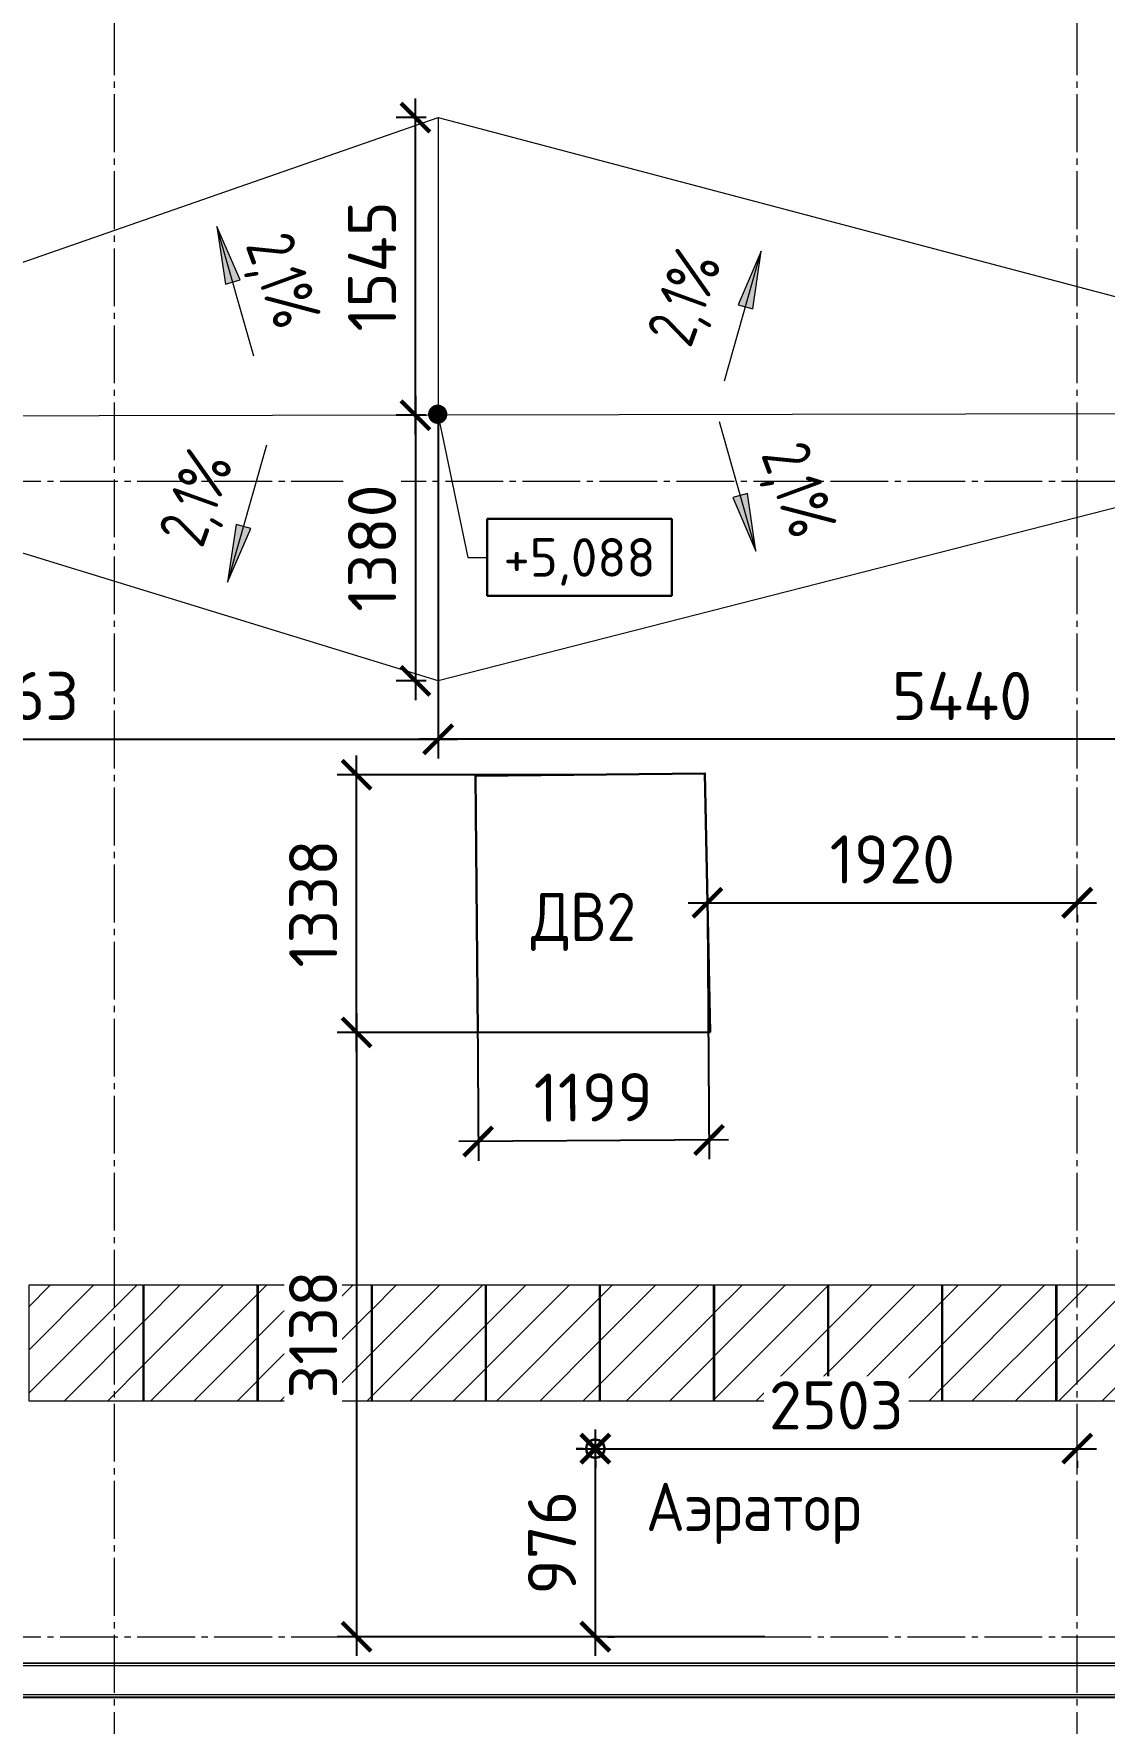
# Model space of a CAD drawing. Header units: millimetres. Extents: x -263990 to 193903, y -164417 to 240530.
# Drawn here: x -120806 to -115247, y -50479 to -41706 of the extents above; entities that cross this region are included whole.
import ezdxf
from ezdxf import colors
from ezdxf.entities.mleader import LeaderData, LeaderLine
from ezdxf.enums import TextEntityAlignment as Align
from ezdxf.math import Vec2, Vec3

# ---------------------------------------------------------------- set-up
doc = ezdxf.new("R2010")
doc.units = ezdxf.units.MM
doc.header["$LTSCALE"] = 20
doc.linetypes.add('CENTER', pattern=[20, 15, -1.7, 1.6, -1.7])
doc.layers.get('0').update_dxf_attribs({"lineweight": 0})
doc.layers.get('Defpoints').update_dxf_attribs({"color": 4})
doc.layers.add('A-ROOF', color=5, linetype='Continuous')
for name, color, linetype, lineweight in [('Высотные отметки', 7, 'Continuous', 9), ('Кровля дорожка', 7, 'Continuous', 18), ('Линии1', 7, 'Continuous', 30), ('Оси', 7, 'CENTER', 9), ('Размеры', 7, 'Continuous', 9), ('Уклоны в точках', 7, 'Continuous', 9), ('ФЭ парапет', 7, 'Continuous', 18)]:
    doc.layers.add(name, color=color, linetype=linetype, lineweight=lineweight)
doc.styles.add('GOST Common_2', font='gost-common.ttf', dxfattribs={"width": 0.9, "height": 250})
doc.styles.add('ISOCPEUR', font='isocpeur.ttf', dxfattribs={"width": 0.9, "height": 250})
doc.styles.add('PDF ISOCPEUR', font='isocpeur.ttf')
doc.dimstyles.new('СПДС размеры', dxfattribs={"dimscale": 100, "dimtxt": 2.5, "dimasz": 1.5, "dimexe": 1, "dimexo": 0.625, "dimgap": 1, "dimtad": 1, "dimdec": 0, "dimtxsty": 'PDF ISOCPEUR', "dimblk": 'ARCHTICK', "dimcen": 2.5, "dimdle": 1, "dimadec": 0, "dimazin": 2, "dimtfac": 0.75, "dimtdec": 0, "dimtmove": 1, "dimatfit": 3, "dimfxl": 1, "dimtfill": 1, "dimtolj": 1, "dimarcsym": 1})

# ---------------------------------------------------------------- blocks, each defined once
blk = doc.blocks.new('*U535')
at = {"layer": 'ФЭ парапет'}
for p, q in [((14805, 0), (0, 0)), ((14805, -2.6), (0, -2.6)), ((14805, -15), (0, -15)), ((14805, -165.1), (0, -165.1)), ((14805, -177.5), (0, -177.5)), ((14805, -180.1), (0, -180.1))]:
    blk.add_line(p, q, dxfattribs=at)
blk = doc.blocks.new('_ArchTick')
at = {"color": 0, "linetype": 'ByBlock', "const_width": 0.15}
blk.add_lwpolyline([(-0.5, -0.5), (0.5, 0.5)], dxfattribs=at)
blk = doc.blocks.new('*D539')
at = {"layer": 'Defpoints', "color": 0, "transparency": 16777216}
for p in [(-113265.2, -43638), (-118705.5, -45027.7), (-118705.5, -45369.9)]:
    blk.add_point(p, dxfattribs=at)
at = {"layer": 'Размеры', "color": 0, "lineweight": -2, "transparency": 16777216}
for p, q in [((-113265.2, -43700.5), (-113265.2, -45469.9)), ((-118705.5, -45090.2), (-118705.5, -45469.9)), ((-113165.2, -45369.9), (-118805.5, -45369.9))]:
    blk.add_line(p, q, dxfattribs=at)
at = {"layer": 'Размеры', "color": 0, "lineweight": -2, "transparency": 16777216, "xscale": 150, "yscale": 150, "zscale": 150, "rotation": 180}
blk.add_blockref('_ArchTick', (-118705.5, -45369.9), dxfattribs=at)
at = {"layer": 'Размеры', "color": 0, "lineweight": -2, "transparency": 16777216, "xscale": 150, "yscale": 150, "zscale": 150}
blk.add_blockref('_ArchTick', (-113265.2, -45369.9), dxfattribs=at)
at = {"layer": 'Размеры', "color": 0, "lineweight": 20, "transparency": 16777216, "insert": (-115985.3, -45144.9), "char_height": 250, "attachment_point": 5, "style": 'PDF ISOCPEUR', "bg_fill": 3, "box_fill_scale": 1.1, "bg_fill_color": 256, "bg_fill_true_color": 13158600, "bg_fill_transparency": 0}
blk.add_mtext('\\A1;5440', dxfattribs=at)
blk = doc.blocks.new('*D540')
at = {"layer": 'Defpoints', "color": 0, "transparency": 16777216}
for p in [(-123168.4, -43655.8), (-118705.5, -43647.8), (-118705.5, -45369.9)]:
    blk.add_point(p, dxfattribs=at)
at = {"layer": 'Размеры', "color": 0, "lineweight": -2, "transparency": 16777216}
for p, q in [((-123168.4, -43718.3), (-123168.4, -45469.9)), ((-118705.5, -43710.3), (-118705.5, -45469.9)), ((-123268.4, -45369.9), (-118605.5, -45369.9))]:
    blk.add_line(p, q, dxfattribs=at)
at = {"layer": 'Размеры', "color": 0, "lineweight": -2, "transparency": 16777216, "xscale": 150, "yscale": 150, "zscale": 150, "rotation": 180}
blk.add_blockref('_ArchTick', (-123168.4, -45369.9), dxfattribs=at)
at = {"layer": 'Размеры', "color": 0, "lineweight": -2, "transparency": 16777216, "xscale": 150, "yscale": 150, "zscale": 150}
blk.add_blockref('_ArchTick', (-118705.5, -45369.9), dxfattribs=at)
at = {"layer": 'Размеры', "color": 0, "lineweight": 20, "transparency": 16777216, "insert": (-120937, -45144.9), "char_height": 250, "attachment_point": 5, "style": 'PDF ISOCPEUR', "bg_fill": 3, "box_fill_scale": 1.1, "bg_fill_color": 256, "bg_fill_true_color": 13158600, "bg_fill_transparency": 0}
blk.add_mtext('\\A1;4463', dxfattribs=at)
blk = doc.blocks.new('*U547')
at = {"layer": 'Кровля дорожка'}
h = blk.add_hatch(dxfattribs=at)
h.set_pattern_fill('ANSI31', color=256, scale=50)
h.paths.add_polyline_path([(0, 0), (0, -600), (600, -600), (600, 0)])
blk.add_lwpolyline([(0, -600), (600, -600), (600, 0), (0, 0)], close=True, dxfattribs=at)
blk = doc.blocks.new('*D560')
at = {"layer": 'Defpoints', "color": 0, "transparency": 16777216}
for p in [(-117307, -46218.5), (-115386.9, -46218.5), (-115386.9, -46218.5)]:
    blk.add_point(p, dxfattribs=at)
at = {"layer": 'Размеры', "color": 0, "lineweight": -2, "transparency": 16777216}
for p, q in [((-117407, -46218.5), (-115286.9, -46218.5)), ((-117307, -46281), (-117307, -46318.5)), ((-115386.9, -46281), (-115386.9, -46318.5))]:
    blk.add_line(p, q, dxfattribs=at)
at = {"layer": 'Размеры', "color": 0, "lineweight": -2, "transparency": 16777216, "xscale": 150, "yscale": 150, "zscale": 150, "rotation": 180}
blk.add_blockref('_ArchTick', (-117307, -46218.5), dxfattribs=at)
at = {"layer": 'Размеры', "color": 0, "lineweight": -2, "transparency": 16777216, "xscale": 150, "yscale": 150, "zscale": 150}
blk.add_blockref('_ArchTick', (-115386.9, -46218.5), dxfattribs=at)
at = {"layer": 'Размеры', "color": 0, "lineweight": 20, "transparency": 16777216, "insert": (-116347, -45993.5), "char_height": 250, "attachment_point": 5, "style": 'PDF ISOCPEUR', "bg_fill": 3, "box_fill_scale": 1.1, "bg_fill_color": 256, "bg_fill_true_color": 13158600, "bg_fill_transparency": 0}
blk.add_mtext('\\A1;1920', dxfattribs=at)
blk = doc.blocks.new('*D561')
at = {"layer": 'Defpoints', "color": 0, "transparency": 16777216}
for p in [(-117889.4, -49053.1, 25781.6), (-115386.9, -49053.1, 0), (-115386.9, -49053.1)]:
    blk.add_point(p, dxfattribs=at)
at = {"layer": 'Размеры', "color": 0, "lineweight": -2, "transparency": 16777216}
for p, q in [((-117989.4, -49053.1), (-115286.9, -49053.1)), ((-117889.4, -49115.6), (-117889.4, -49153.1)), ((-115386.9, -49115.6), (-115386.9, -49153.1))]:
    blk.add_line(p, q, dxfattribs=at)
at = {"layer": 'Размеры', "color": 0, "lineweight": -2, "transparency": 16777216, "xscale": 150, "yscale": 150, "zscale": 150, "rotation": 180}
blk.add_blockref('_ArchTick', (-117889.4, -49053.1), dxfattribs=at)
at = {"layer": 'Размеры', "color": 0, "lineweight": -2, "transparency": 16777216, "xscale": 150, "yscale": 150, "zscale": 150}
blk.add_blockref('_ArchTick', (-115386.9, -49053.1), dxfattribs=at)
at = {"layer": 'Размеры', "color": 0, "lineweight": 20, "transparency": 16777216, "insert": (-116638.1, -48828.1), "char_height": 250, "attachment_point": 5, "style": 'PDF ISOCPEUR', "bg_fill": 3, "box_fill_scale": 1.1, "bg_fill_color": 256, "bg_fill_true_color": 13158600, "bg_fill_transparency": 0}
blk.add_mtext('\\A1;2503', dxfattribs=at)
blk = doc.blocks.new('*D562')
at = {"layer": 'Defpoints', "color": 0, "transparency": 16777216}
for p in [(-118505.9, -46226.5), (-117307, -46218.5), (-118497.6, -47458.2)]:
    blk.add_point(p, dxfattribs=at)
at = {"layer": 'Размеры', "color": 0, "lineweight": -2, "transparency": 16777216}
for p, q in [((-118505.4, -46289), (-118497, -47558.2)), ((-117306.6, -46281), (-117298.1, -47550.2)), ((-117198.8, -47449.5), (-118597.6, -47458.8))]:
    blk.add_line(p, q, dxfattribs=at)
at = {"layer": 'Размеры', "color": 0, "lineweight": -2, "transparency": 16777216, "xscale": 150, "yscale": 150, "zscale": 150}
for p, rotation in [((-117298.8, -47450.2), 0.3824365675269536), ((-118497.6, -47458.2), 180.382436567527)]:
    blk.add_blockref('_ArchTick', p, dxfattribs=dict(at, rotation=rotation))
at = {"layer": 'Размеры', "color": 0, "lineweight": 20, "transparency": 16777216, "insert": (-117899.7, -47229.2), "char_height": 250, "attachment_point": 5, "rotation": 0.38244, "style": 'PDF ISOCPEUR', "bg_fill": 3, "box_fill_scale": 1.1, "bg_fill_color": 256, "bg_fill_true_color": 13158600, "bg_fill_transparency": 0}
blk.add_mtext('\\A1;1199', dxfattribs=at)
blk = doc.blocks.new('*D579')
at = {"layer": 'Defpoints', "color": 0, "transparency": 16777216}
for p in [(-117889.4, -49053.1, 25781.6), (-117889.4, -49053.1), (-117889.4, -50029.4)]:
    blk.add_point(p, dxfattribs=at)
at = {"layer": 'Размеры', "color": 0, "lineweight": -2, "transparency": 16777216}
for p, q in [((-117889.4, -50129.4), (-117889.4, -48953.1)), ((-117951.9, -49053.1), (-117989.4, -49053.1)), ((-117826.9, -50029.4), (-117789.4, -50029.4))]:
    blk.add_line(p, q, dxfattribs=at)
at = {"layer": 'Размеры', "color": 0, "lineweight": -2, "transparency": 16777216, "xscale": 150, "yscale": 150, "zscale": 150}
for p, rotation in [((-117889.4, -49053.1), 90), ((-117889.4, -50029.4), 270)]:
    blk.add_blockref('_ArchTick', p, dxfattribs=dict(at, rotation=rotation))
at = {"layer": 'Размеры', "color": 0, "transparency": 16777216, "insert": (-118114.4, -49541.2), "char_height": 250, "attachment_point": 5, "rotation": 90, "style": 'PDF ISOCPEUR', "bg_fill": 3, "box_fill_scale": 1.1, "bg_fill_color": 256, "bg_fill_true_color": 13158600, "bg_fill_transparency": 0}
blk.add_mtext('\\A1;976', dxfattribs=at)
blk = doc.blocks.new('*D587')
at = {"layer": 'Defpoints', "color": 0, "transparency": 16777216}
for p in [(-119129.5, -45553.4), (-117911.6, -45553.4), (-117896.6, -46891.5)]:
    blk.add_point(p, dxfattribs=at)
at = {"layer": 'Размеры', "color": 0, "lineweight": -2, "transparency": 16777216}
for p, q in [((-119129.5, -46991.5), (-119129.5, -45453.4)), ((-117974.1, -45553.4), (-119229.5, -45553.4)), ((-117959.1, -46891.5), (-119229.5, -46891.5))]:
    blk.add_line(p, q, dxfattribs=at)
at = {"layer": 'Размеры', "color": 0, "lineweight": -2, "transparency": 16777216, "xscale": 150, "yscale": 150, "zscale": 150}
for p, rotation in [((-119129.5, -45553.4), 90), ((-119129.5, -46891.5), 270)]:
    blk.add_blockref('_ArchTick', p, dxfattribs=dict(at, rotation=rotation))
at = {"layer": 'Размеры', "color": 0, "transparency": 16777216, "insert": (-119354.5, -46222.5), "char_height": 250, "attachment_point": 5, "rotation": 90, "style": 'PDF ISOCPEUR', "bg_fill": 3, "box_fill_scale": 1.1, "bg_fill_color": 256, "bg_fill_true_color": 13158600, "bg_fill_transparency": 0}
blk.add_mtext('\\A1;1338', dxfattribs=at)
blk = doc.blocks.new('*D588')
at = {"layer": 'Defpoints', "color": 0, "transparency": 16777216}
for p in [(-117896.6, -46891.5), (-119129.5, -50029.4), (-116947.1, -50029.4)]:
    blk.add_point(p, dxfattribs=at)
at = {"layer": 'Размеры', "color": 0, "lineweight": -2, "transparency": 16777216}
for p, q in [((-119129.5, -46791.5), (-119129.5, -50129.4)), ((-117959.1, -46891.5), (-119229.5, -46891.5)), ((-117009.6, -50029.4), (-119229.5, -50029.4))]:
    blk.add_line(p, q, dxfattribs=at)
at = {"layer": 'Размеры', "color": 0, "lineweight": -2, "transparency": 16777216, "xscale": 150, "yscale": 150, "zscale": 150}
for p, rotation in [((-119129.5, -46891.5), 90), ((-119129.5, -50029.4), 270)]:
    blk.add_blockref('_ArchTick', p, dxfattribs=dict(at, rotation=rotation))
at = {"layer": 'Размеры', "color": 0, "transparency": 16777216, "insert": (-119354.5, -48460.5), "char_height": 250, "attachment_point": 5, "rotation": 90, "style": 'PDF ISOCPEUR', "bg_fill": 3, "box_fill_scale": 1.1, "bg_fill_color": 256, "bg_fill_true_color": 13158600, "bg_fill_transparency": 0}
blk.add_mtext('\\A1;3138', dxfattribs=at)
blk = doc.blocks.new('*D589')
at = {"layer": 'Defpoints', "color": 0, "transparency": 16777216}
for p in [(-118823.9, -42141.7), (-118705.5, -42141.7), (-118705.5, -43686.9)]:
    blk.add_point(p, dxfattribs=at)
at = {"layer": 'Размеры', "color": 0, "lineweight": -2, "transparency": 16777216}
for p, q in [((-118823.9, -43786.9), (-118823.9, -42041.7)), ((-118768, -42141.7), (-118923.9, -42141.7)), ((-118768, -43686.9), (-118923.9, -43686.9))]:
    blk.add_line(p, q, dxfattribs=at)
at = {"layer": 'Размеры', "color": 0, "lineweight": -2, "transparency": 16777216, "xscale": 150, "yscale": 150, "zscale": 150}
for p, rotation in [((-118823.9, -42141.7), 90), ((-118823.9, -43686.9), 270)]:
    blk.add_blockref('_ArchTick', p, dxfattribs=dict(at, rotation=rotation))
at = {"layer": 'Размеры', "color": 0, "transparency": 16777216, "insert": (-119048.9, -42914.3), "char_height": 250, "attachment_point": 5, "rotation": 90, "style": 'PDF ISOCPEUR', "bg_fill": 3, "box_fill_scale": 1.1, "bg_fill_color": 256, "bg_fill_true_color": 13158600, "bg_fill_transparency": 0}
blk.add_mtext('\\A1;1545', dxfattribs=at)
blk = doc.blocks.new('*D590')
at = {"layer": 'Defpoints', "color": 0, "transparency": 16777216}
for p in [(-118705.5, -43686.9), (-118823.6, -45066.8), (-118705.5, -45066.8)]:
    blk.add_point(p, dxfattribs=at)
at = {"layer": 'Размеры', "color": 0, "lineweight": -2, "transparency": 16777216}
for p, q in [((-118823.6, -43586.9), (-118823.6, -45166.8)), ((-118768, -43686.9), (-118923.6, -43686.9)), ((-118768, -45066.8), (-118923.6, -45066.8))]:
    blk.add_line(p, q, dxfattribs=at)
at = {"layer": 'Размеры', "color": 0, "lineweight": -2, "transparency": 16777216, "xscale": 150, "yscale": 150, "zscale": 150}
for p, rotation in [((-118823.6, -43686.9), 90), ((-118823.6, -45066.8), 270)]:
    blk.add_blockref('_ArchTick', p, dxfattribs=dict(at, rotation=rotation))
at = {"layer": 'Размеры', "color": 0, "transparency": 16777216, "insert": (-119048.6, -44376.8), "char_height": 250, "attachment_point": 5, "rotation": 90, "style": 'PDF ISOCPEUR', "bg_fill": 3, "box_fill_scale": 1.1, "bg_fill_color": 256, "bg_fill_true_color": 13158600, "bg_fill_transparency": 0}
blk.add_mtext('\\A1;1380', dxfattribs=at)
blk = doc.blocks.new('ОТМ')
at = {"layer": 'Высотные отметки', "lineweight": 30, "transparency": 16777216}
for p, q in [((-598, -259), (-598, 241)), ((-598, 241), (602, 241)), ((602, 241), (602, -259)), ((602, -259), (-598, -259))]:
    blk.add_line(p, q, dxfattribs=at)
at = {"layer": 'Высотные отметки', "transparency": 16777216, "style": 'PDF ISOCPEUR', "flags": 8}
blk.add_attdef('ОТМ', text='', height=250, dxfattribs=at).set_placement((2, -9), align=Align.MIDDLE_CENTER)
blk = doc.blocks.new('_Dot')
at = {"color": 0, "linetype": 'ByBlock', "lineweight": -2}
blk.add_line((-0.5, 0), (-1, 0), dxfattribs=at)
at = {"color": 0, "linetype": 'ByBlock', "const_width": 0.5}
blk.add_lwpolyline([(-0.25, 0, 1), (0.25, 0, 1)], format="xyb", close=True, dxfattribs=at)

msp = doc.modelspace()

# ---------------------------------------------------------------- hatches: boundary and pattern name
at = {"layer": 'Уклоны в точках', "lineweight": 20}
for points in [[(-119854.52052, -42706.69454), (-119810.55673, -43006.07239), (-119734.57007, -42984.49267)], [(-117027.87972, -42835.9095), (-117147.83017, -43113.70763), (-117071.84351, -43135.28735)]]:
    msp.add_hatch(color=7, dxfattribs=at).paths.add_polyline_path(points, flags=0)

# ---------------------------------------------------------------- linework, layer by layer
at = {"color": 7, "lineweight": 9, "elevation": 25707.30961}
msp.add_lwpolyline([(-118705.51821, -42141.68248), (-113252.62382, -43583.43559)], dxfattribs=at)
at = {"layer": 'Линии1', "color": 7}
msp.add_lwpolyline([(-118500.02342, -46892.86655), (-117293.20471, -46890.20764), (-117320.84923, -45546.78187), (-118511.69127, -45560.12704), (-118500.02342, -46892.86655)], dxfattribs=at)
at = {"layer": 'Линии1', "color": 7, "elevation": 25781.59142}
msp.add_lwpolyline([(-117886.73114, -49006.03464), (-117890.78317, -49005.97896), (-117894.82499, -49006.27181), (-117898.82667, -49006.91104), (-117902.75858, -49007.8919), (-117906.59162, -49009.20714), (-117910.29741, -49010.84702), (-117913.84851, -49012.79939), (-117917.21862, -49015.04981), (-117920.38281, -49017.5816), (-117923.31763, -49020.37603), (-117926.00137, -49023.41241), (-117928.41415, -49026.66826), (-117930.53811, -49030.11946), (-117932.35753, -49033.74048), (-117933.85893, -49037.5045), (-117935.0312, -49041.38366), (-117935.86567, -49045.34922), (-117936.35614, -49049.37184), (-117936.49899, -49053.42174), (-117936.29317, -49057.46892), (-117935.74019, -49061.48343), (-117934.84415, -49065.43554), (-117933.61169, -49069.29599), (-117932.05193, -49073.0362), (-117930.17641, -49076.62848), (-117927.99903, -49080.04624), (-117925.5359, -49083.26416), (-117922.80526, -49086.25844), (-117919.82733, -49089.00688), (-117916.62415, -49091.48916), (-117913.21944, -49093.68689), (-117909.63841, -49095.58379), (-117905.90757, -49097.16584), (-117902.05453, -49098.4213), (-117898.10784, -49099.34089), (-117894.0967, -49099.9178), (-117890.05082, -49100.14776), (-117886.00015, -49100.02906), (-117881.97467, -49099.56259), (-117878.0042, -49098.75179), (-117874.11812, -49097.60268), (-117870.34521, -49096.12375), (-117866.71341, -49094.32596), (-117863.2496, -49092.22262), (-117859.97942, -49089.8293), (-117856.92709, -49087.16372), (-117854.1152, -49084.24561), (-117851.56458, -49081.09658), (-117849.29411, -49077.73995), (-117847.32059, -49074.20056), (-117845.65864, -49070.50462), (-117844.32057, -49066.67949), (-117843.31627, -49062.7535), (-117842.65319, -49058.7557), (-117842.33623, -49054.7157), (-117842.36775, -49050.66341), (-117842.7475, -49046.62883), (-117843.47268, -49042.64183), (-117844.53791, -49038.73193), (-117845.93532, -49034.92808), (-117847.65455, -49031.25843), (-117849.68288, -49027.75017), (-117852.00528, -49024.42925), (-117854.60457, -49021.32027), (-117857.4615, -49018.44625), (-117860.55492, -49015.82847), (-117863.86193, -49013.48629), (-117867.35804, -49011.43708), (-117871.01736, -49009.696), (-117874.81282, -49008.27593), (-117878.71629, -49007.18739), (-117882.6989, -49006.43845), (-117886.73114, -49006.03464)], dxfattribs=at)
at = {"layer": 'Линии1', "color": 7}
msp.add_circle((-117889.40369, -49053.05548, 25781.59142), 47.09673, dxfattribs=at)
at = {"layer": 'Оси', "color": 7, "lineweight": 5}
for p, q in [((-120386.88926, -54320.53519), (-120386.88926, -37595.41866)), ((-115386.88926, -54320.53519), (-115386.88926, -37595.41866)), ((-129068.41441, -44029.36437), (-79912.2678, -44029.36437)), ((-129068.41441, -50029.36437), (-79912.2678, -50029.36437))]:
    msp.add_line(p, q, dxfattribs=at)
at = {"layer": 'Уклоны в точках', "color": 7, "lineweight": 20}
for p, q in [((-119854.52052, -42706.69454), (-119810.55673, -43006.07239)), ((-119734.57007, -42984.49267), (-119854.52052, -42706.69454)), ((-117027.87972, -42835.9095), (-117147.83017, -43113.70763)), ((-117071.84351, -43135.28735), (-117027.87972, -42835.9095)), ((-119810.55673, -43006.07239), (-119734.57007, -42984.49267)), ((-117147.83017, -43113.70763), (-117071.84351, -43135.28735))]:
    msp.add_line(p, q, dxfattribs=at)
at = {"layer": 'Уклоны в точках', "color": 7}
for p, q in [((-119663.28725, -43380.06653), (-119854.52052, -42706.69454)), ((-117219.11299, -43509.28149), (-117027.87972, -42835.9095))]:
    msp.add_line(p, q, dxfattribs=at)

# ---------------------------------------------------------------- block references
at = {"layer": 'A-ROOF'}
for p in [(-120831.90984, -48204.30794), (-120239.41241, -48204.30794), (-119646.91498, -48204.30794), (-119054.41755, -48204.30794), (-118461.92012, -48204.30794), (-117869.42269, -48204.30794), (-117276.92526, -48204.30794), (-116684.42784, -48204.30794), (-116091.93041, -48204.30794), (-115499.43298, -48204.30794)]:
    msp.add_blockref('*U547', p, dxfattribs=at)
at = {"layer": 'ФЭ парапет', "xscale": -1}
msp.add_blockref('*U535', (-110766.88926, -50164.36437), dxfattribs=at)

# ---------------------------------------------------------------- texts
at = {"color": 7, "char_height": 250, "width": 1266.66625, "attachment_point": 1, "rotation": 359.999999995, "style": 'ISOCPEUR'}
for s, insert in [('ДВ2', (-118223.407, -46167.07813)), ('Аэратор', (-117626.44946, -49230.15519))]:
    msp.add_mtext(s, dxfattribs=dict(at, insert=insert))
at = {"layer": 'Размеры', "color": 7, "lineweight": 20, "char_height": 250, "width": 7627.6246254, "line_spacing_factor": 1.022761, "style": 'GOST Common_2'}
for insert, attachment_point, rotation in [((-119473.67072, -42717.96763), 1, 290), ((-117465.40456, -42808.15766), 3, 69.999999999)]:
    msp.add_mtext('2,1%', dxfattribs=dict(at, insert=insert, attachment_point=attachment_point, rotation=rotation))

# ---------------------------------------------------------------- next in the draw order: dimensions: what is measured, and where the dimension line sits
at = {"layer": 'Размеры', "color": 7, "lineweight": 20}
for base, p1, p2, picture, middle in [((-118705.51821, -45369.89072), (-113265.17684, -43638.02958), (-118705.51821, -45027.71135), '*D539', (-115985.34752, -45144.89072)), ((-115386.88926, -46218.49475), (-117307.02697, -46218.49475), (-115386.88926, -46218.49475), '*D560', (-116346.95812, -45993.49475)), ((-115386.88926, -49053.05548), (-117889.40369, -49053.05548, 25781.59142), (-115386.88926, -49053.05548, 0), '*D561', (-116638.14648, -48828.05548))]:
    dim = msp.add_linear_dim(base=base, p1=p1, p2=p2, dimstyle='СПДС размеры', dxfattribs=at)
    dim.commit()
    dim.dimension.update_dxf_attribs({"geometry": picture, "text_midpoint": middle})

# ---------------------------------------------------------------- next in the draw order: hatches: boundary and pattern name
at = {"layer": 'Уклоны в точках', "lineweight": 20}
msp.add_hatch(color=7, dxfattribs=at).paths.add_polyline_path([(-117055.48807, -44392.36123), (-117099.45186, -44092.98338), (-117175.43852, -44114.5631)], flags=0)

# ---------------------------------------------------------------- next in the draw order: linework, layer by layer
at = {"layer": 'Уклоны в точках', "color": 7}
msp.add_line((-117246.72135, -43718.98924), (-117055.48807, -44392.36123), dxfattribs=at)
at = {"layer": 'Уклоны в точках', "color": 7, "lineweight": 20}
for p, q in [((-117099.45186, -44092.98338), (-117175.43852, -44114.5631)), ((-117175.43852, -44114.5631), (-117055.48807, -44392.36123)), ((-117055.48807, -44392.36123), (-117099.45186, -44092.98338))]:
    msp.add_line(p, q, dxfattribs=at)

# ---------------------------------------------------------------- next in the draw order: texts
at = {"layer": 'Размеры', "color": 7, "lineweight": 20, "insert": (-116920.31682, -44360.35027), "char_height": 250, "width": 7627.6246254, "attachment_point": 9, "rotation": 290.205318411, "line_spacing_factor": 1.022761, "style": 'GOST Common_2'}
msp.add_mtext('2,1%', dxfattribs=at)

# ---------------------------------------------------------------- next in the draw order: dimensions: what is measured, and where the dimension line sits
at = {"layer": 'Размеры', "color": 7, "lineweight": 20}
dim = msp.add_linear_dim(base=(-118705.51821, -45369.89072), p1=(-123168.40014, -43655.77361), p2=(-118705.51821, -43647.77728), dimstyle='СПДС размеры', dxfattribs=at)
dim.commit()
dim.dimension.update_dxf_attribs({"geometry": '*D540', "text_midpoint": (-120936.95918, -45144.89072)})
dim = msp.add_aligned_dim(p1=(-117307.02697, -46218.49475), p2=(-118505.85734, -46226.4968), distance=1231.69666, dimstyle='СПДС размеры', dxfattribs=at)
dim.commit()
dim.dimension.update_dxf_attribs({"geometry": '*D562', "text_midpoint": (-117899.72273, -47229.17001)})
at = {"layer": 'Размеры'}
dim = msp.add_linear_dim(base=(-117889.40369, -49053.05548), p1=(-117889.40369, -50029.36437), p2=(-117889.40369, -49053.05548, 25781.59142), angle=90, dimstyle='СПДС размеры', dxfattribs=at)
dim.commit()
dim.dimension.update_dxf_attribs({"geometry": '*D579', "text_midpoint": (-118114.40369, -49541.20993)})

# ---------------------------------------------------------------- next in the draw order: hatches: boundary and pattern name
at = {"layer": 'Уклоны в точках', "lineweight": 20}
msp.add_hatch(color=7, dxfattribs=at).paths.add_polyline_path([(-119799.17017, -44553.67311), (-119679.21972, -44275.87498), (-119755.20638, -44254.29526)], flags=0)

# ---------------------------------------------------------------- next in the draw order: linework, layer by layer
at = {"color": 7, "lineweight": 9}
for points in [[(-123168.40014, -43694.86309), (-118705.51821, -42141.68248)], [(-113265.17684, -43677.11906), (-118705.51821, -45066.80083), (-123168.40014, -43694.86309), (-125588.16062, -44771.61517)], [(-113265.17684, -43677.11906), (-123168.40014, -43694.86309)]]:
    msp.add_lwpolyline(points, dxfattribs=at)
at = {"color": 7, "lineweight": 9, "elevation": 25707.30961}
msp.add_lwpolyline([(-118705.51821, -42141.68248), (-118705.51821, -45066.80083)], dxfattribs=at)
at = {"layer": 'Уклоны в точках', "color": 7}
msp.add_line((-119597.16557, -43842.37307), (-119799.17017, -44553.67311), dxfattribs=at)
at = {"layer": 'Уклоны в точках', "color": 7, "lineweight": 20}
for p, q in [((-119755.20638, -44254.29526), (-119799.17017, -44553.67311)), ((-119799.17017, -44553.67311), (-119679.21972, -44275.87498)), ((-119679.21972, -44275.87498), (-119755.20638, -44254.29526))]:
    msp.add_line(p, q, dxfattribs=at)

# ---------------------------------------------------------------- next in the draw order: texts
at = {"layer": 'Размеры', "color": 7, "lineweight": 20, "insert": (-119874.86356, -44403.08584), "char_height": 250, "width": 7627.6246254, "attachment_point": 7, "rotation": 70.205318411, "line_spacing_factor": 1.022761, "style": 'GOST Common_2'}
msp.add_mtext('2,1%', dxfattribs=at)

# ---------------------------------------------------------------- next in the draw order: dimensions: what is measured, and where the dimension line sits
at = {"layer": 'Размеры'}
dim = msp.add_linear_dim(base=(-119129.5149, -45553.40223), p1=(-117896.61403, -46891.53709), p2=(-117911.60984, -45553.40223), angle=90, dimstyle='СПДС размеры', dxfattribs=at)
dim.commit()
dim.dimension.update_dxf_attribs({"geometry": '*D587', "text_midpoint": (-119354.5149, -46222.46966)})

# ---------------------------------------------------------------- next in the draw order: dimensions: what is measured, and where the dimension line sits
dim = msp.add_aligned_dim(p1=(-118705.51821, -43686.86676), p2=(-118705.51821, -42141.68248), distance=118.33275, dimstyle='СПДС размеры', dxfattribs=at)
dim.commit()
dim.dimension.update_dxf_attribs({"geometry": '*D589', "text_midpoint": (-119048.85096, -42914.27462)})
dim = msp.add_linear_dim(base=(-119129.5149, -50029.36437), p1=(-117896.61403, -46891.53709), p2=(-116947.05916, -50029.36437), angle=90, dimstyle='СПДС размеры', dxfattribs=at)
dim.commit()
dim.dimension.update_dxf_attribs({"geometry": '*D588', "text_midpoint": (-119354.5149, -48460.45073)})

# ---------------------------------------------------------------- next in the draw order: dimensions: what is measured, and where the dimension line sits
dim = msp.add_linear_dim(base=(-118823.63932, -45066.80083), p1=(-118705.51821, -43686.86676), p2=(-118705.51821, -45066.80083), angle=90, dimstyle='СПДС размеры', dxfattribs=at)
dim.commit()
dim.dimension.update_dxf_attribs({"geometry": '*D590', "text_midpoint": (-119048.63932, -44376.83379)})

# ---------------------------------------------------------------- next in the draw order: leaders
at = {"layer": 'Высотные отметки'}
ml = msp.add_multileader_block('Standard', dxfattribs=at)
ml.set_content('ОТМ', color=256, scale=0.8)
ml.set_attribute('ОТМ', '+5,088', width=0)
ml.set_leader_properties(color=256, linetype='ByLayer', lineweight=18)
ml.set_arrow_properties(name='DOT')
ml.build(insert=Vec2(0, 0))
ml.multileader.update_dxf_attribs({"text_left_attachment_type": 6, "text_right_attachment_type": 6, "dogleg_length": 100, "arrow_head_size": 100})
ctx = ml.context
ctx.base_point, ctx.char_height, ctx.arrow_head_size, ctx.landing_gap_size, ctx.plane_origin = Vec3(-118451.27657, -44425.55536), 300, 100, 0.09, Vec3(-116158.14835, -43365.63276)
ctx.left_attachment, ctx.right_attachment = 6, 6
notes = []
notes.append((ctx, [(1, (1, 1, 0), (-118551.27657, -44425.55536), (1, 0), 100, [(0, [(-118708.01366, -43681.96894)], 0, [])])]))
ctx.block.insert = Vec3(-117973.11339, -44418.07136)
for ctx, leaders in notes:
    for number, flags, end, landing, length, lines in leaders:
        leader = LeaderData()
        leader.index, (leader.has_last_leader_line, leader.has_dogleg_vector, leader.attachment_direction) = number, flags
        leader.last_leader_point, leader.dogleg_vector, leader.dogleg_length = Vec3(end), Vec3(landing), length
        for number, points, colour, breaks in lines:
            line = LeaderLine()
            line.index, line.vertices, line.color, line.breaks = number, Vec3.list(points), colors.encode_raw_color(colour), breaks
            leader.lines.append(line)
        ctx.leaders.append(leader)

doc.saveas('drawing.dxf')
